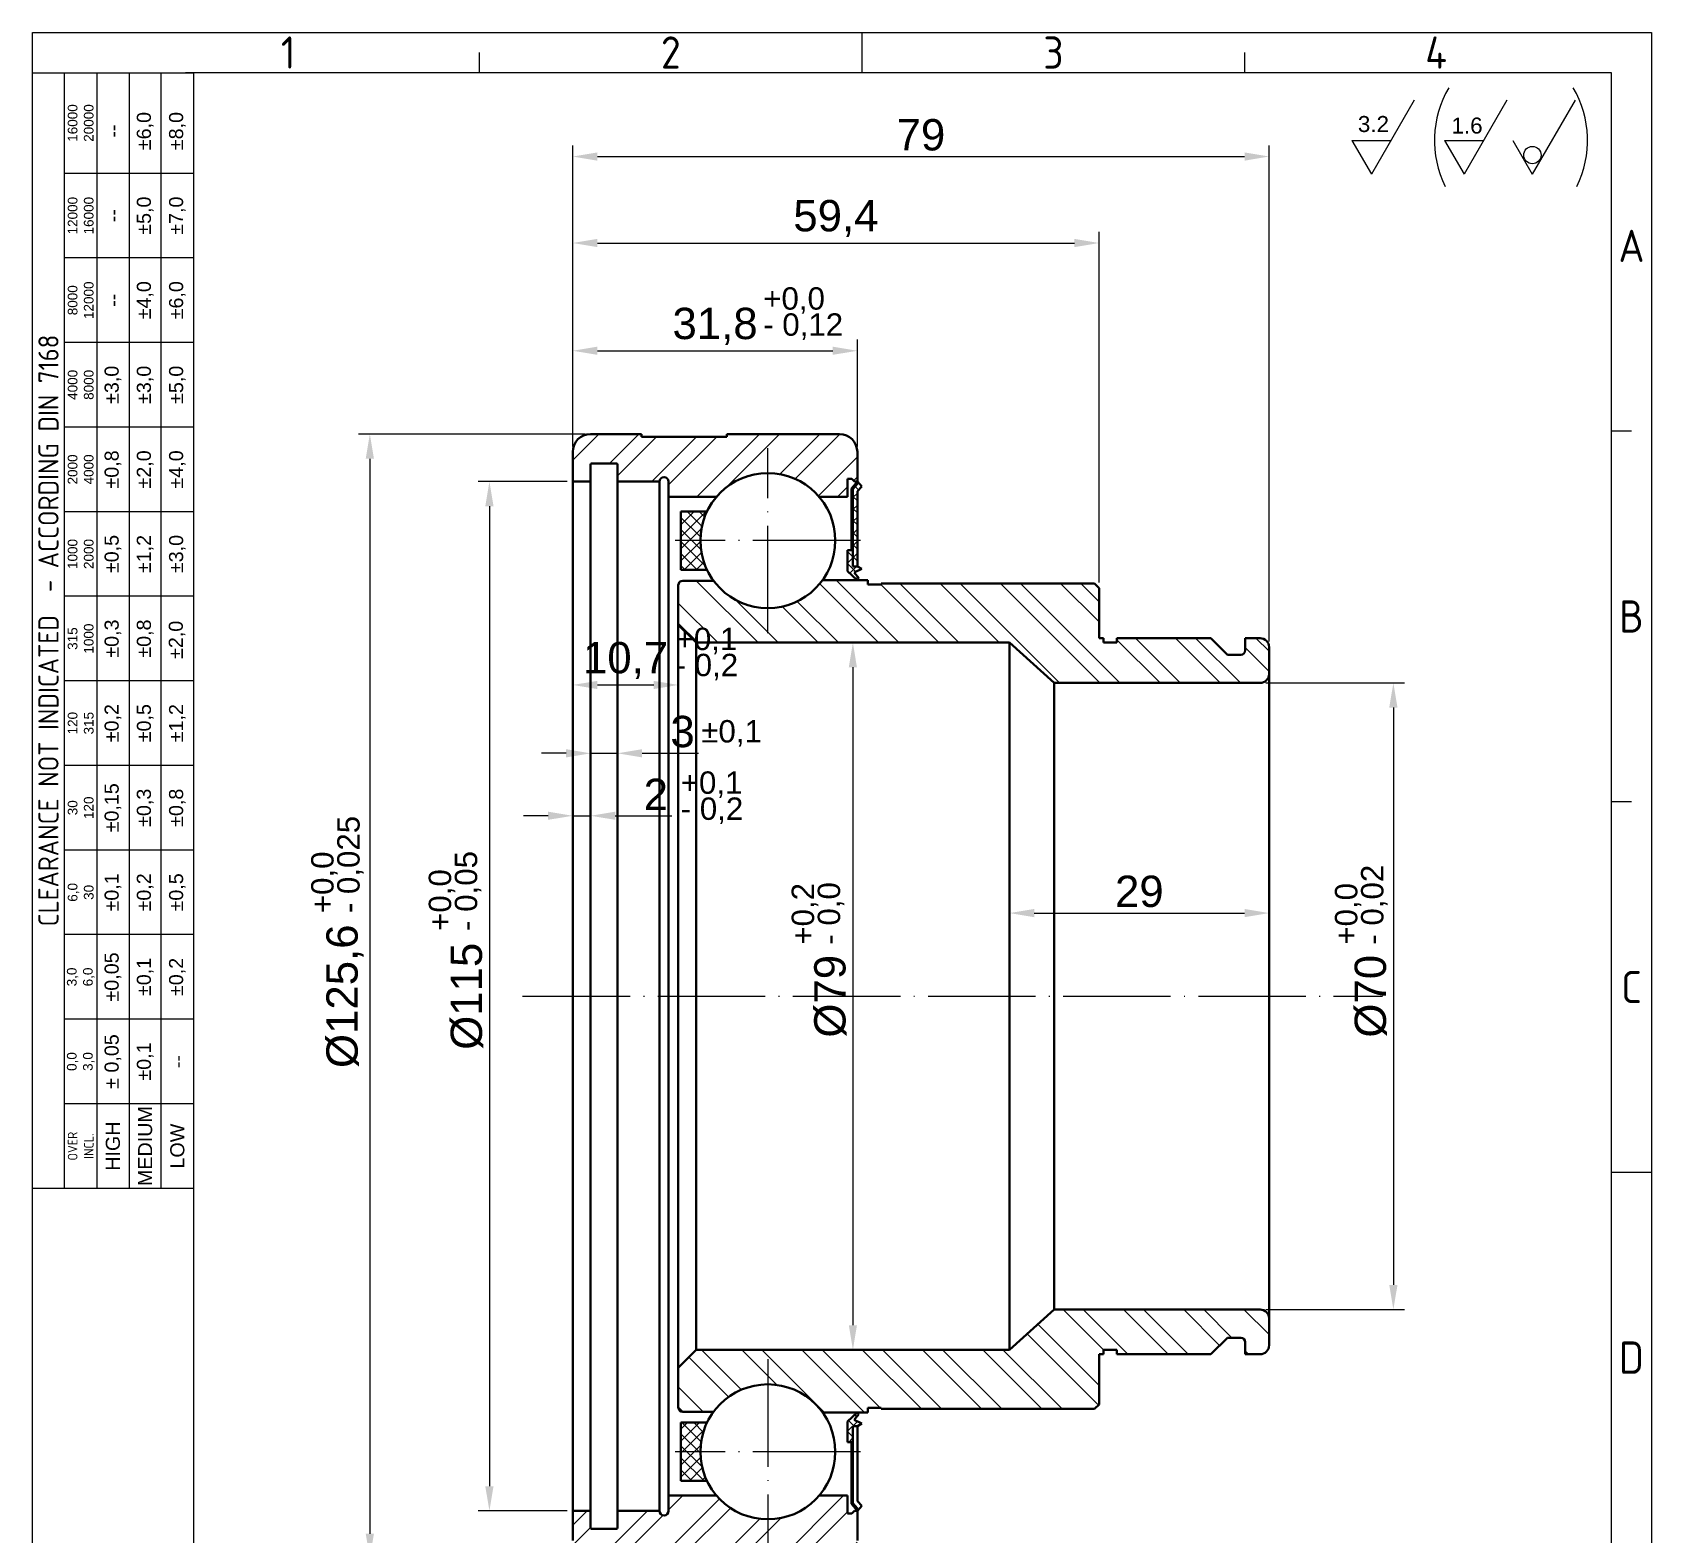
# Model space of a CAD drawing. Header units: millimetres. Extents: x 4510 to 4691, y 1198 to 1451.
# Drawn here: x 4510.4 to 4691.3, y 1283 to 1450.8 of the extents above; entities that cross this region are included whole.
import ezdxf
from ezdxf.enums import TextEntityAlignment as Align

# ---------------------------------------------------------------- set-up
doc = ezdxf.new("R2010")
doc.units = ezdxf.units.MM
doc.linetypes.add('ACAD_ISO04W100', pattern=[30, 24, -3, 0, -3])
for name, color, linetype, lineweight in [('AM_0', 7, 'Continuous', 40), ('AM_4', 1, 'ACAD_ISO04W100', 25), ('AM_5', 1, 'Continuous', 25)]:
    doc.layers.add(name, color=color, linetype=linetype, lineweight=lineweight)
doc.styles.add('ACISOTS', font='isocp.shx', dxfattribs={"height": 1})
doc.styles.get("Standard").update_dxf_attribs({"font": 'arial.ttf'})
doc.dimstyles.new('ISO-25', dxfattribs={"dimtxt": 3.5, "dimasz": 2.75, "dimexe": 1.25, "dimexo": 0.625, "dimtad": 1, "dimtxsty": 'Standard', "dimcen": 2.5, "dimadec": 0, "dimazin": 0, "dimtfac": 1, "dimtmove": 0, "dimatfit": 3, "dimfxl": 1, "dimarcsym": 0})

# ---------------------------------------------------------------- blocks, each defined once
blk = doc.blocks.new('*D12')
at = {"layer": 'AM_5', "color": 0, "lineweight": -2, "ltscale": 0.25, "transparency": 16777216}
for p, q in [((4572.17, 1405.92), (4546.88, 1405.92)), ((4548.13, 1403.17), (4548.13, 1283.07)), ((4572.17, 1280.32), (4546.88, 1280.32))]:
    blk.add_line(p, q, dxfattribs=at)
at = {"layer": 'AM_5', "color": 0, "ltscale": 0.25, "transparency": 16777216}
for points in [[(4547.67, 1403.17), (4548.59, 1403.17), (4548.13, 1405.92)], [(4547.67, 1283.07), (4548.59, 1283.07), (4548.13, 1280.32)]]:
    blk.add_solid(points, dxfattribs=at)
at = {"layer": 'Defpoints', "color": 0, "ltscale": 0.25, "transparency": 16777216}
for p in [(4572.8, 1405.92), (4548.13, 1280.32), (4572.8, 1280.32)]:
    blk.add_point(p, dxfattribs=at)
at = {"layer": 'AM_5', "color": 0, "ltscale": 0.25, "transparency": 16777216, "insert": (4545.35, 1343.12), "char_height": 3.5, "attachment_point": 5, "rotation": 90}
blk.add_mtext('%%c125,6', dxfattribs=at)
blk = doc.blocks.new('*D13')
at = {"layer": 'AM_5', "color": 0, "lineweight": -2, "ltscale": 0.25, "transparency": 16777216}
for p, q in [((4570.17, 1400.62), (4560.24, 1400.62)), ((4561.49, 1397.87), (4561.49, 1288.37)), ((4570.17, 1285.62), (4560.24, 1285.62))]:
    blk.add_line(p, q, dxfattribs=at)
at = {"layer": 'AM_5', "color": 0, "ltscale": 0.25, "transparency": 16777216}
for points in [[(4561.03, 1397.87), (4561.95, 1397.87), (4561.49, 1400.62)], [(4561.03, 1288.37), (4561.95, 1288.37), (4561.49, 1285.62)]]:
    blk.add_solid(points, dxfattribs=at)
at = {"layer": 'Defpoints', "color": 0, "ltscale": 0.25, "transparency": 16777216}
for p in [(4570.8, 1400.62), (4561.49, 1285.62), (4570.8, 1285.62)]:
    blk.add_point(p, dxfattribs=at)
at = {"layer": 'AM_5', "color": 0, "ltscale": 0.25, "transparency": 16777216, "insert": (4558.98, 1343.12), "char_height": 3.5, "attachment_point": 5, "rotation": 90}
blk.add_mtext('%%c115', dxfattribs=at)
blk = doc.blocks.new('*D14')
at = {"layer": 'AM_5', "color": 0, "lineweight": -2, "ltscale": 0.25, "transparency": 16777216}
for p, q in [((4570.8, 1363.91), (4570.8, 1364.53)), ((4572.8, 1363.91), (4572.8, 1364.53)), ((4568.05, 1363.28), (4565.3, 1363.28)), ((4570.8, 1363.28), (4572.8, 1363.28)), ((4575.55, 1363.28), (4581.86, 1363.28))]:
    blk.add_line(p, q, dxfattribs=at)
at = {"layer": 'AM_5', "color": 0, "ltscale": 0.25, "transparency": 16777216}
for points in [[(4568.05, 1363.74), (4568.05, 1362.83), (4570.8, 1363.28)], [(4575.55, 1363.74), (4575.55, 1362.83), (4572.8, 1363.28)]]:
    blk.add_solid(points, dxfattribs=at)
at = {"layer": 'Defpoints', "color": 0, "ltscale": 0.25, "transparency": 16777216}
for p in [(4570.8, 1363.28), (4572.8, 1363.28), (4572.8, 1363.28)]:
    blk.add_point(p, dxfattribs=at)
at = {"layer": 'AM_5', "color": 0, "ltscale": 0.25, "transparency": 16777216, "insert": (4580.08, 1365.67), "char_height": 3.5, "attachment_point": 5}
blk.add_mtext('2', dxfattribs=at)
blk = doc.blocks.new('*D15')
at = {"layer": 'AM_5', "color": 0, "lineweight": -2, "ltscale": 0.25, "transparency": 16777216}
for p, q in [((4572.8, 1370.89), (4572.8, 1371.51)), ((4575.8, 1370.89), (4575.8, 1371.51)), ((4570.05, 1370.26), (4567.3, 1370.26)), ((4572.8, 1370.26), (4575.8, 1370.26)), ((4578.55, 1370.26), (4584.84, 1370.26))]:
    blk.add_line(p, q, dxfattribs=at)
at = {"layer": 'AM_5', "color": 0, "ltscale": 0.25, "transparency": 16777216}
for points in [[(4570.05, 1370.72), (4570.05, 1369.8), (4572.8, 1370.26)], [(4578.55, 1370.72), (4578.55, 1369.8), (4575.8, 1370.26)]]:
    blk.add_solid(points, dxfattribs=at)
at = {"layer": 'Defpoints', "color": 0, "ltscale": 0.25, "transparency": 16777216}
for p in [(4572.8, 1370.26), (4575.8, 1370.26), (4575.8, 1370.26)]:
    blk.add_point(p, dxfattribs=at)
at = {"layer": 'AM_5', "color": 0, "ltscale": 0.25, "transparency": 16777216, "insert": (4583.07, 1372.67), "char_height": 3.5, "attachment_point": 5}
blk.add_mtext('3', dxfattribs=at)
blk = doc.blocks.new('*D16')
at = {"layer": 'AM_5', "color": 0, "lineweight": -2, "ltscale": 0.25, "transparency": 16777216}
for p, q in [((4570.8, 1378.52), (4570.8, 1379.15)), ((4582.6, 1378.52), (4582.6, 1379.15)), ((4573.55, 1377.9), (4579.85, 1377.9))]:
    blk.add_line(p, q, dxfattribs=at)
at = {"layer": 'AM_5', "color": 0, "ltscale": 0.25, "transparency": 16777216}
for points in [[(4573.55, 1378.35), (4573.55, 1377.44), (4570.8, 1377.9)], [(4579.85, 1378.35), (4579.85, 1377.44), (4582.6, 1377.9)]]:
    blk.add_solid(points, dxfattribs=at)
at = {"layer": 'Defpoints', "color": 0, "ltscale": 0.25, "transparency": 16777216}
for p in [(4570.8, 1377.9), (4582.6, 1377.9), (4582.6, 1377.9)]:
    blk.add_point(p, dxfattribs=at)
at = {"layer": 'AM_5', "color": 0, "ltscale": 0.25, "transparency": 16777216, "insert": (4576.7, 1380.62), "char_height": 3.5, "attachment_point": 5}
blk.add_mtext('10,7', dxfattribs=at)
blk = doc.blocks.new('*D17')
at = {"layer": 'AM_5', "color": 0, "lineweight": -2, "ltscale": 0.25, "transparency": 16777216}
for p, q in [((4570.8, 1404.55), (4570.8, 1416.48)), ((4602.6, 1404.55), (4602.6, 1416.48)), ((4573.55, 1415.23), (4599.85, 1415.23))]:
    blk.add_line(p, q, dxfattribs=at)
at = {"layer": 'AM_5', "color": 0, "ltscale": 0.25, "transparency": 16777216}
for points in [[(4573.55, 1415.69), (4573.55, 1414.78), (4570.8, 1415.23)], [(4599.85, 1415.69), (4599.85, 1414.78), (4602.6, 1415.23)]]:
    blk.add_solid(points, dxfattribs=at)
at = {"layer": 'Defpoints', "color": 0, "ltscale": 0.25, "transparency": 16777216}
for p in [(4602.6, 1415.23), (4570.8, 1403.92), (4602.6, 1403.92)]:
    blk.add_point(p, dxfattribs=at)
at = {"layer": 'AM_5', "color": 0, "ltscale": 0.25, "transparency": 16777216, "insert": (4586.7, 1417.96), "char_height": 3.5, "attachment_point": 5}
blk.add_mtext('31,8', dxfattribs=at)
blk = doc.blocks.new('*D18')
at = {"layer": 'AM_5', "color": 0, "lineweight": -2, "ltscale": 0.25, "transparency": 16777216}
for p, q in [((4570.8, 1404.55), (4570.8, 1428.52)), ((4629.6, 1389.35), (4629.6, 1428.52)), ((4573.55, 1427.27), (4626.85, 1427.27))]:
    blk.add_line(p, q, dxfattribs=at)
at = {"layer": 'AM_5', "color": 0, "ltscale": 0.25, "transparency": 16777216}
for points in [[(4573.55, 1427.73), (4573.55, 1426.81), (4570.8, 1427.27)], [(4626.85, 1427.73), (4626.85, 1426.81), (4629.6, 1427.27)]]:
    blk.add_solid(points, dxfattribs=at)
at = {"layer": 'Defpoints', "color": 0, "ltscale": 0.25, "transparency": 16777216}
for p in [(4629.6, 1427.27), (4570.8, 1403.92), (4629.6, 1388.72)]:
    blk.add_point(p, dxfattribs=at)
at = {"layer": 'AM_5', "color": 0, "ltscale": 0.25, "transparency": 16777216, "insert": (4600.2, 1430), "char_height": 3.5, "attachment_point": 5}
blk.add_mtext('59,4', dxfattribs=at)
blk = doc.blocks.new('*D19')
at = {"layer": 'AM_5', "color": 0, "lineweight": -2, "ltscale": 0.25, "transparency": 16777216}
for p, q in [((4570.8, 1415.86), (4570.8, 1438.18)), ((4648.6, 1382.75), (4648.6, 1438.18)), ((4573.55, 1436.93), (4645.85, 1436.93))]:
    blk.add_line(p, q, dxfattribs=at)
at = {"layer": 'AM_5', "color": 0, "ltscale": 0.25, "transparency": 16777216}
for points in [[(4573.55, 1437.39), (4573.55, 1436.47), (4570.8, 1436.93)], [(4645.85, 1437.39), (4645.85, 1436.47), (4648.6, 1436.93)]]:
    blk.add_solid(points, dxfattribs=at)
at = {"layer": 'Defpoints', "color": 0, "ltscale": 0.25, "transparency": 16777216}
for p in [(4648.6, 1436.93), (4570.8, 1415.23), (4648.6, 1382.12)]:
    blk.add_point(p, dxfattribs=at)
at = {"layer": 'AM_5', "color": 0, "ltscale": 0.25, "transparency": 16777216, "insert": (4609.7, 1439.34), "char_height": 3.5, "attachment_point": 5}
blk.add_mtext('79', dxfattribs=at)
blk = doc.blocks.new('*D20')
at = {"layer": 'AM_5', "color": 0, "lineweight": -2, "ltscale": 0.25, "transparency": 16777216}
for p, q in [((4619.6, 1353.03), (4619.6, 1353.66)), ((4648.6, 1353.03), (4648.6, 1353.66)), ((4622.35, 1352.41), (4645.85, 1352.41))]:
    blk.add_line(p, q, dxfattribs=at)
at = {"layer": 'AM_5', "color": 0, "ltscale": 0.25, "transparency": 16777216}
for points in [[(4622.35, 1352.87), (4622.35, 1351.95), (4619.6, 1352.41)], [(4645.85, 1352.87), (4645.85, 1351.95), (4648.6, 1352.41)]]:
    blk.add_solid(points, dxfattribs=at)
at = {"layer": 'Defpoints', "color": 0, "ltscale": 0.25, "transparency": 16777216}
for p in [(4619.6, 1352.41), (4648.6, 1352.41), (4648.6, 1352.41)]:
    blk.add_point(p, dxfattribs=at)
at = {"layer": 'AM_5', "color": 0, "ltscale": 0.25, "transparency": 16777216, "insert": (4634.1, 1354.82), "char_height": 3.5, "attachment_point": 5}
blk.add_mtext('29', dxfattribs=at)
blk = doc.blocks.new('*D21')
at = {"layer": 'AM_5', "color": 0, "lineweight": -2, "ltscale": 0.25, "transparency": 16777216}
for p, q in [((4601.47, 1382.62), (4600.85, 1382.62)), ((4602.1, 1379.87), (4602.1, 1306.37)), ((4601.47, 1303.62), (4600.85, 1303.62))]:
    blk.add_line(p, q, dxfattribs=at)
at = {"layer": 'AM_5', "color": 0, "ltscale": 0.25, "transparency": 16777216}
for points in [[(4601.64, 1379.87), (4602.55, 1379.87), (4602.1, 1382.62)], [(4601.64, 1306.37), (4602.55, 1306.37), (4602.1, 1303.62)]]:
    blk.add_solid(points, dxfattribs=at)
at = {"layer": 'Defpoints', "color": 0, "ltscale": 0.25, "transparency": 16777216}
for p in [(4602.1, 1382.62), (4602.1, 1303.62), (4602.1, 1303.62)]:
    blk.add_point(p, dxfattribs=at)
at = {"layer": 'AM_5', "color": 0, "ltscale": 0.25, "transparency": 16777216, "insert": (4599.59, 1343.12), "char_height": 3.5, "attachment_point": 5, "rotation": 90}
blk.add_mtext('%%c79', dxfattribs=at)
blk = doc.blocks.new('*D22')
at = {"layer": 'AM_5', "color": 0, "lineweight": -2, "ltscale": 0.25, "transparency": 16777216}
for p, q in [((4648.22, 1378.12), (4663.73, 1378.12)), ((4662.48, 1375.37), (4662.48, 1310.87)), ((4648.22, 1308.12), (4663.73, 1308.12))]:
    blk.add_line(p, q, dxfattribs=at)
at = {"layer": 'AM_5', "color": 0, "ltscale": 0.25, "transparency": 16777216}
for points in [[(4662.02, 1375.37), (4662.94, 1375.37), (4662.48, 1378.12)], [(4662.02, 1310.87), (4662.94, 1310.87), (4662.48, 1308.12)]]:
    blk.add_solid(points, dxfattribs=at)
at = {"layer": 'Defpoints', "color": 0, "ltscale": 0.25, "transparency": 16777216}
for p in [(4647.6, 1378.12), (4647.6, 1308.12), (4662.48, 1308.12)]:
    blk.add_point(p, dxfattribs=at)
at = {"layer": 'AM_5', "color": 0, "ltscale": 0.25, "transparency": 16777216, "insert": (4659.97, 1343.12), "char_height": 3.5, "attachment_point": 5, "rotation": 90}
blk.add_mtext('%%c70', dxfattribs=at)

msp = doc.modelspace()

# ---------------------------------------------------------------- hatches: boundary and pattern name
at = {"layer": 'AM_5', "ltscale": 0.25}
h = msp.add_hatch(dxfattribs=at)
h.set_pattern_fill('ANSI32', color=256, scale=0.5)
h.paths.add_polyline_path([(4602.595, 1403.924, 0.4142136), (4600.595, 1405.924), (4588.007, 1405.924), (4588.007, 1405.624), (4578.495, 1405.624), (4578.495, 1405.924), (4572.795, 1405.924, 0.4142136), (4570.795, 1403.924), (4570.795, 1400.624), (4572.795, 1400.624), (4572.795, 1402.624), (4575.795, 1402.624), (4575.795, 1400.624), (4580.495, 1400.624, -1), (4581.495, 1400.624), (4581.495, 1398.92), (4586.861, 1398.92, -0.4610599), (4598.33, 1398.92), (4601.495, 1398.92), (4601.495, 1400.92), (4601.995, 1400.92), (4602.295, 1400.62), (4602.595, 1400.62)])
h.paths.add_polyline_path([(4586.861, 1287.327), (4581.495, 1287.327), (4581.495, 1285.624, -1), (4580.495, 1285.624), (4575.795, 1285.624), (4575.795, 1283.624), (4572.795, 1283.624), (4572.795, 1285.624), (4570.795, 1285.624), (4570.795, 1282.324, 0.4142136), (4572.795, 1280.324), (4578.495, 1280.324), (4578.495, 1280.624), (4588.007, 1280.624), (4588.007, 1280.324), (4600.595, 1280.324, 0.4142136), (4602.595, 1282.324), (4602.595, 1285.627), (4602.295, 1285.627), (4601.995, 1285.327), (4601.495, 1285.327), (4601.495, 1287.327), (4598.33, 1287.327, -0.4610599)])
h = msp.add_hatch(dxfattribs=at)
h.set_pattern_fill('ANSI37', color=256, scale=0.3, angle=90)
h.paths.add_polyline_path([(4585.055, 1394.024), (4582.892, 1394.024), (4582.892, 1390.76), (4585.798, 1390.76, -0.1123934)])
h.paths.add_polyline_path([(4585.792, 1397.276), (4582.892, 1397.276), (4582.892, 1394.024), (4585.055, 1394.024, -0.1119526)])
h.paths.add_polyline_path([(4602.595, 1399.552), (4603.095, 1400.052), (4602.595, 1400.62), (4602.595, 1400.368), (4602.095, 1399.759), (4602.095, 1394.024), (4602.595, 1394.024)])
h.paths.add_polyline_path([(4602.595, 1394.024), (4602.095, 1394.024), (4602.095, 1391.14), (4602.595, 1391.14)], flags=17)
h.paths.add_polyline_path([(4602.095, 1394.024), (4601.929, 1394.024), (4601.929, 1392.945), (4601.501, 1392.945), (4601.501, 1390.624), (4602.578, 1389.622), (4602.77, 1389.827), (4602.248, 1390.462), (4603.095, 1390.856), (4602.595, 1391.14), (4602.095, 1391.14)])
h = msp.add_hatch(dxfattribs=at)
h.set_pattern_fill('ANSI32', color=256, scale=0.5, angle=90)
h.paths.add_polyline_path([(4629.595, 1388.724), (4629.095, 1389.224), (4605.252, 1389.224), (4605.252, 1389.122), (4603.752, 1389.122), (4603.752, 1389.622), (4598.718, 1389.622, -0.5087963), (4586.527, 1389.547), (4583.095, 1389.547, 0.4142136), (4582.595, 1389.047), (4582.595, 1384.624), (4584.595, 1382.624), (4619.595, 1382.624), (4624.595, 1378.124), (4647.595, 1378.124, 0.4142136), (4648.595, 1379.124), (4648.595, 1382.124, 0.4142136), (4647.595, 1383.124), (4645.936, 1383.124), (4645.936, 1381.772, -0.4142136), (4645.436, 1381.272), (4643.936, 1381.272), (4642.085, 1383.124), (4631.595, 1383.124), (4631.595, 1382.624), (4630.095, 1382.624), (4630.095, 1383.124), (4629.595, 1383.124)])
h.paths.add_polyline_path([(4629.595, 1303.124), (4630.095, 1303.124), (4630.095, 1303.624), (4631.595, 1303.624), (4631.595, 1303.124), (4642.085, 1303.124), (4643.936, 1304.976), (4645.436, 1304.976, -0.4142136), (4645.936, 1304.476), (4645.936, 1303.124), (4647.595, 1303.124, 0.4142136), (4648.595, 1304.124), (4648.595, 1307.124, 0.4142136), (4647.595, 1308.124), (4624.595, 1308.124), (4619.595, 1303.624), (4584.595, 1303.624), (4582.595, 1301.624), (4582.595, 1297.2, 0.4142136), (4583.095, 1296.7), (4586.527, 1296.7, -0.5087963), (4598.718, 1296.626), (4603.752, 1296.626), (4603.752, 1297.126), (4605.252, 1297.126), (4605.252, 1297.024), (4629.095, 1297.024), (4629.595, 1297.524)])
h.paths.add_polyline_path([(4581.471, 1380.415), (4589.616, 1380.415), (4589.616, 1385.567), (4581.471, 1385.567)], flags=9)
h = msp.add_hatch(dxfattribs=at)
h.set_pattern_fill('ANSI37', color=256, scale=0.3, angle=90)
h.paths.add_polyline_path([(4585.055, 1292.224), (4582.892, 1292.224), (4582.892, 1288.971), (4585.792, 1288.971, -0.1119526)])
h.paths.add_polyline_path([(4585.798, 1295.488), (4582.892, 1295.488), (4582.892, 1292.224), (4585.055, 1292.224, -0.1123934)])
h.paths.add_polyline_path([(4602.248, 1295.786), (4602.77, 1296.42), (4602.578, 1296.626), (4601.501, 1295.623), (4601.501, 1293.302), (4601.929, 1293.302), (4601.929, 1292.224), (4602.095, 1292.224), (4602.095, 1295.107), (4602.595, 1295.107), (4603.095, 1295.392)])
h.paths.add_polyline_path([(4602.095, 1292.224), (4601.929, 1292.224), (4601.929, 1286.417), (4602.595, 1285.627), (4602.595, 1285.879), (4602.095, 1286.489)])

# ---------------------------------------------------------------- linework, layer by layer
at = {"color": 135, "lineweight": 25}
for p, q in [((4510.431, 1197.901), (4510.431, 1450.801)), ((4510.431, 1450.801), (4691.331, 1450.801)), ((4603.131, 1446.301), (4603.131, 1450.801)), ((4691.331, 1450.801), (4691.331, 1197.901)), ((4560.381, 1446.301), (4560.381, 1448.551)), ((4645.881, 1446.301), (4645.881, 1448.551)), ((4514.031, 1321.651), (4514.031, 1446.301)), ((4517.631, 1446.301), (4517.631, 1321.651)), ((4521.231, 1446.301), (4521.231, 1321.651)), ((4524.831, 1321.651), (4524.831, 1446.301)), ((4528.431, 1435.051), (4514.031, 1435.051)), ((4528.431, 1425.601), (4514.031, 1425.601)), ((4528.431, 1416.151), (4514.031, 1416.151)), ((4528.431, 1406.701), (4514.031, 1406.701)), ((4689.081, 1406.251), (4686.831, 1406.251)), ((4528.431, 1397.251), (4514.031, 1397.251)), ((4528.431, 1387.801), (4514.031, 1387.801)), ((4528.431, 1378.351), (4514.031, 1378.351)), ((4528.431, 1368.901), (4514.031, 1368.901)), ((4689.081, 1364.851), (4686.831, 1364.851)), ((4528.431, 1359.451), (4514.031, 1359.451)), ((4528.431, 1350.001), (4514.031, 1350.001)), ((4528.431, 1340.551), (4514.031, 1340.551)), ((4528.431, 1331.101), (4514.031, 1331.101)), ((4686.831, 1323.451), (4691.331, 1323.451))]:
    msp.add_line(p, q, dxfattribs=at)
for p, q in [((4686.831, 1446.301), (4527.531, 1446.301)), ((4528.431, 1446.301), (4528.431, 1202.401)), ((4686.831, 1202.401), (4686.831, 1446.301))]:
    msp.add_line(p, q)
msp.add_lwpolyline([(4528.431, 1446.301), (4528.431, 1321.651), (4510.431, 1321.651), (4510.431, 1446.301)], close=True, dxfattribs=at)
at = {"layer": 'AM_0'}
for p, q in [((4572.795, 1405.924), (4578.495, 1405.924)), ((4578.495, 1405.924), (4578.495, 1405.624)), ((4578.495, 1405.624), (4588.007, 1405.624)), ((4588.007, 1405.624), (4588.007, 1405.924)), ((4588.007, 1405.924), (4600.595, 1405.924)), ((4570.795, 1403.924), (4570.795, 1400.624)), ((4602.595, 1403.924), (4602.595, 1400.62)), ((4572.795, 1400.624), (4572.795, 1402.524)), ((4572.895, 1402.624), (4575.695, 1402.624)), ((4575.795, 1402.524), (4575.795, 1400.624)), ((4570.795, 1400.624), (4572.795, 1400.624)), ((4570.795, 1400.624), (4572.795, 1400.624)), ((4570.795, 1400.624), (4570.795, 1343.124)), ((4572.795, 1343.124), (4572.795, 1400.624)), ((4575.795, 1400.624), (4580.495, 1400.624)), ((4575.795, 1400.624), (4575.795, 1343.124)), ((4580.495, 1343.124), (4580.495, 1400.624)), ((4581.495, 1398.92), (4581.495, 1400.624)), ((4601.995, 1400.92), (4601.495, 1400.92)), ((4601.495, 1400.92), (4601.495, 1398.92)), ((4602.595, 1400.62), (4601.929, 1399.83)), ((4601.995, 1400.92), (4602.295, 1400.62)), ((4602.595, 1400.368), (4602.095, 1399.759)), ((4602.595, 1400.62), (4602.295, 1400.62)), ((4586.861, 1398.92), (4581.495, 1398.92)), ((4581.495, 1398.92), (4581.495, 1343.124)), ((4601.495, 1398.92), (4598.33, 1398.92)), ((4601.929, 1399.83), (4601.929, 1392.945)), ((4602.095, 1399.759), (4602.095, 1391.14)), ((4602.595, 1399.552), (4603.095, 1400.052)), ((4602.595, 1391.14), (4602.595, 1399.552)), ((4582.892, 1390.76), (4582.892, 1397.276)), ((4582.892, 1397.276), (4585.792, 1397.276)), ((4601.929, 1392.945), (4601.501, 1392.945)), ((4601.501, 1392.945), (4601.501, 1390.624)), ((4602.095, 1391.14), (4602.595, 1391.14)), ((4585.798, 1390.76), (4582.892, 1390.76)), ((4586.527, 1389.547), (4583.095, 1389.547)), ((4598.718, 1389.622), (4603.752, 1389.622)), ((4602.578, 1389.622), (4601.501, 1390.624)), ((4603.095, 1390.856), (4602.248, 1390.462)), ((4602.248, 1390.462), (4602.77, 1389.827)), ((4602.77, 1389.827), (4602.578, 1389.622)), ((4603.752, 1389.622), (4603.752, 1389.122)), ((4582.595, 1389.047), (4582.595, 1384.124)), ((4603.752, 1389.122), (4605.252, 1389.122)), ((4605.252, 1389.122), (4605.252, 1389.224)), ((4605.252, 1389.224), (4629.095, 1389.224)), ((4629.595, 1388.724), (4629.095, 1389.224)), ((4582.595, 1384.624), (4584.595, 1382.624)), ((4582.595, 1343.124), (4582.595, 1384.124)), ((4584.595, 1382.624), (4584.595, 1343.124)), ((4630.095, 1383.124), (4630.095, 1382.624)), ((4630.095, 1382.624), (4631.595, 1382.624)), ((4631.595, 1382.624), (4631.595, 1383.124)), ((4643.936, 1381.272), (4642.085, 1383.124)), ((4645.936, 1381.772), (4645.936, 1383.124)), ((4645.936, 1383.124), (4647.595, 1383.124)), ((4648.595, 1382.124), (4648.595, 1379.124)), ((4643.936, 1381.272), (4645.436, 1381.272)), ((4570.795, 1285.624), (4570.795, 1343.124)), ((4572.795, 1343.124), (4572.795, 1285.624)), ((4575.795, 1285.624), (4575.795, 1343.124)), ((4580.495, 1343.124), (4580.495, 1285.624)), ((4581.495, 1287.327), (4581.495, 1343.124)), ((4582.595, 1343.124), (4582.595, 1302.124)), ((4584.595, 1303.624), (4584.595, 1343.124)), ((4648.595, 1304.124), (4648.595, 1307.124)), ((4643.936, 1304.976), (4642.085, 1303.124)), ((4643.936, 1304.976), (4645.436, 1304.976)), ((4645.936, 1304.476), (4645.936, 1303.124)), ((4582.595, 1301.624), (4584.595, 1303.624)), ((4630.095, 1303.124), (4630.095, 1303.624)), ((4630.095, 1303.624), (4631.595, 1303.624)), ((4631.595, 1303.624), (4631.595, 1303.124)), ((4645.936, 1303.124), (4647.595, 1303.124)), ((4582.595, 1297.2), (4582.595, 1302.124)), ((4603.752, 1296.626), (4603.752, 1297.126)), ((4603.752, 1297.126), (4605.252, 1297.126)), ((4605.252, 1297.126), (4605.252, 1297.024)), ((4629.595, 1297.524), (4629.095, 1297.024)), ((4585.798, 1295.488), (4582.892, 1295.488)), ((4582.892, 1295.488), (4582.892, 1288.971)), ((4586.527, 1296.7), (4583.095, 1296.7)), ((4598.718, 1296.626), (4603.752, 1296.626)), ((4602.578, 1296.626), (4601.501, 1295.623)), ((4601.501, 1293.302), (4601.501, 1295.623)), ((4602.248, 1295.786), (4602.77, 1296.42)), ((4603.095, 1295.392), (4602.248, 1295.786)), ((4602.77, 1296.42), (4602.578, 1296.626)), ((4605.252, 1297.024), (4629.095, 1297.024)), ((4602.095, 1286.489), (4602.095, 1295.107)), ((4602.095, 1295.107), (4602.595, 1295.107)), ((4602.595, 1295.107), (4602.595, 1286.696)), ((4601.929, 1293.302), (4601.501, 1293.302)), ((4601.929, 1286.417), (4601.929, 1293.302)), ((4582.892, 1288.971), (4585.792, 1288.971)), ((4586.861, 1287.327), (4581.495, 1287.327)), ((4581.495, 1287.327), (4581.495, 1285.624)), ((4601.495, 1287.327), (4598.33, 1287.327)), ((4601.495, 1285.327), (4601.495, 1287.327)), ((4602.595, 1285.627), (4601.929, 1286.417)), ((4602.595, 1285.879), (4602.095, 1286.489)), ((4602.595, 1286.696), (4603.095, 1286.196)), ((4570.795, 1282.324), (4570.795, 1285.624)), ((4570.795, 1285.624), (4572.795, 1285.624)), ((4570.795, 1285.624), (4572.795, 1285.624)), ((4572.795, 1285.624), (4572.795, 1283.724)), ((4575.795, 1283.724), (4575.795, 1285.624)), ((4575.795, 1285.624), (4580.495, 1285.624)), ((4601.995, 1285.327), (4601.495, 1285.327)), ((4601.995, 1285.327), (4602.295, 1285.627)), ((4602.595, 1285.627), (4602.295, 1285.627)), ((4602.595, 1282.324), (4602.595, 1285.627)), ((4572.895, 1283.624), (4575.695, 1283.624))]:
    msp.add_line(p, q, dxfattribs=at)
at = {"layer": 'AM_0', "ltscale": 0.25}
for p, q in [((4602.595, 1400.62), (4602.595, 1400.368)), ((4602.595, 1400.62), (4603.095, 1400.052)), ((4602.595, 1391.14), (4603.095, 1390.856)), ((4629.595, 1383.124), (4629.595, 1388.724)), ((4584.595, 1382.624), (4619.595, 1382.624)), ((4619.595, 1382.624), (4619.595, 1343.124)), ((4619.595, 1382.624), (4624.595, 1378.124)), ((4629.595, 1383.124), (4630.095, 1383.124)), ((4631.595, 1383.124), (4642.085, 1383.124)), ((4648.595, 1379.124), (4648.595, 1343.124)), ((4624.595, 1378.124), (4647.595, 1378.124)), ((4624.595, 1378.124), (4624.595, 1343.124)), ((4619.595, 1303.624), (4619.595, 1343.124)), ((4624.595, 1308.124), (4624.595, 1343.124)), ((4648.595, 1307.124), (4648.595, 1343.124)), ((4619.595, 1303.624), (4624.595, 1308.124)), ((4624.595, 1308.124), (4647.595, 1308.124)), ((4584.595, 1303.624), (4619.595, 1303.624)), ((4629.595, 1303.124), (4629.595, 1297.524)), ((4629.595, 1303.124), (4630.095, 1303.124)), ((4631.595, 1303.124), (4642.085, 1303.124)), ((4602.595, 1295.107), (4603.095, 1295.392)), ((4602.595, 1285.627), (4603.095, 1286.196)), ((4602.595, 1285.627), (4602.595, 1285.879))]:
    msp.add_line(p, q, dxfattribs=at)
at = {"layer": 'AM_0'}
for centre in [(4592.595, 1394.024), (4592.595, 1292.224)]:
    msp.add_circle(centre, 7.54, dxfattribs=at)
for centre, radius, start, end in [((4572.795, 1403.924), 2, 90, 180), ((4600.595, 1403.924), 2, 0, 90), ((4572.895, 1402.524), 0.1, 90, 180), ((4575.695, 1402.524), 0.1, 0, 90), ((4580.995, 1400.624), 0.5, 0, 180), ((4583.095, 1389.047), 0.5, 90, 180), ((4647.595, 1382.124), 1, 0, 90), ((4645.436, 1381.772), 0.5, 270, 0), ((4647.595, 1379.124), 1, 270, 0), ((4647.595, 1307.124), 1, 0, 90), ((4645.436, 1304.476), 0.5, 0, 90), ((4647.595, 1304.124), 1, 270, 0), ((4583.095, 1297.2), 0.5, 180, 270), ((4580.995, 1285.624), 0.5, 180, 360), ((4572.895, 1283.724), 0.1, 180, 270), ((4575.695, 1283.724), 0.1, 270, 0)]:
    msp.add_arc(centre, radius, start, end, dxfattribs=at)
at = {"layer": 'AM_4', "ltscale": 0.5}
for p, q in [((4592.595, 1383.683), (4592.595, 1404.364)), ((4602.936, 1394.024), (4582.255, 1394.024)), ((4565.198, 1343.124), (4661.256, 1343.124)), ((4592.595, 1302.564), (4592.595, 1281.883)), ((4602.936, 1292.224), (4582.255, 1292.224))]:
    msp.add_line(p, q, dxfattribs=at)
at = {"layer": 'AM_5'}
for p, q in [((4664.803, 1443.246), (4660.018, 1434.957)), ((4675.167, 1443.246), (4670.381, 1434.957)), ((4682.787, 1443.246), (4678.001, 1434.957)), ((4657.843, 1438.725), (4662.193, 1438.725)), ((4657.843, 1438.725), (4660.018, 1434.957)), ((4668.206, 1438.725), (4672.556, 1438.725)), ((4668.206, 1438.725), (4670.381, 1434.957)), ((4675.826, 1438.725), (4678.001, 1434.957))]:
    msp.add_line(p, q, dxfattribs=at)
msp.add_circle((4678.01, 1437.092), 0.965, dxfattribs=at)
for centre, start, end in [((4678.788, 1438.716), 149.81687, 205.95777), ((4672.456, 1438.716), 334.04223, 30.18313)]:
    msp.add_arc(centre, 11.714, start, end, dxfattribs=at)

# ---------------------------------------------------------------- texts
at = {"color": 135, "lineweight": 25, "style": 'ACISOTS'}
for s, p in [('1', (4539.006, 1448.551)), ('2', (4581.756, 1448.551)), ('3', (4624.506, 1448.551)), ('4', (4667.256, 1448.551)), ('A', (4689.081, 1426.951)), ('B', (4689.081, 1385.551)), ('C', (4689.081, 1344.151)), ('D', (4689.081, 1302.751))]:
    msp.add_text(s, height=3.6, dxfattribs=at).set_placement(p, align=Align.MIDDLE)
at = {"color": 135, "lineweight": 25, "attachment_point": 5, "rotation": 90}
for s, insert, char_height, width in [('16000\\P20000', (4515.831, 1440.676), 1.08, 11.25), ('±6,0', (4523.031, 1439.776), 1.575, 9.45), ('±8,0', (4526.631, 1439.776), 1.575, 9.45), ('--', (4519.431, 1439.776), 1.575, 9.45), ('12000\\P16000', (4515.831, 1430.326), 1.08, 9.45), ('--', (4519.431, 1430.326), 1.575, 9.45), ('±5,0', (4523.031, 1430.326), 1.575, 9.45), ('±7,0', (4526.631, 1430.326), 1.575, 9.45), ('8000\\P12000', (4515.831, 1420.876), 1.08, 9.45), ('±4,0', (4523.031, 1420.876), 1.575, 9.45), ('±6,0', (4526.631, 1420.876), 1.575, 9.45), ('--', (4519.431, 1420.876), 1.575, 9.45), ('{\\Fisocp.shx|c0;CLEARANCE NOT INDICATED  - ACCORDING DIN 7168}', (4512.231, 1383.976), 2.25, 124.65), ('4000\\P8000', (4515.831, 1411.426), 1.08, 9.45), ('±3,0', (4519.431, 1411.426), 1.575, 9.45), ('±3,0', (4523.031, 1411.426), 1.575, 9.45), ('±5,0', (4526.631, 1411.426), 1.575, 9.45), ('±0,8', (4519.431, 1401.976), 1.575, 9.45), ('±2,0', (4523.031, 1401.976), 1.575, 9.45), ('±4,0', (4526.631, 1401.976), 1.575, 9.45), ('2000\\P4000', (4515.831, 1401.976), 1.08, 9.45), ('1000\\P2000', (4515.831, 1392.526), 1.08, 9.45), ('±0,5', (4519.431, 1392.526), 1.575, 9.45), ('±1,2', (4523.031, 1392.526), 1.575, 9.45), ('±3,0', (4526.631, 1392.526), 1.575, 9.45), ('315\\P1000', (4515.831, 1383.076), 1.08, 9.45), ('±0,3', (4519.431, 1383.076), 1.575, 9.45), ('±0,8', (4523.031, 1383.076), 1.575, 9.45), ('±2,0', (4526.601, 1382.935), 1.575, 9.45), ('±0,2', (4519.431, 1373.626), 1.575, 9.45), ('±0,5', (4523.031, 1373.626), 1.575, 9.45), ('±1,2', (4526.631, 1373.626), 1.575, 9.45), ('120\\P315', (4515.831, 1373.626), 1.08, 9.45), ('±0,15', (4519.431, 1364.176), 1.575, 9.45), ('±0,3', (4523.031, 1364.176), 1.575, 9.45), ('±0,8', (4526.631, 1364.176), 1.575, 9.45), ('30\\P120', (4515.831, 1364.176), 1.08, 9.45), ('±0,1', (4519.431, 1354.726), 1.575, 9.45), ('±0,5', (4526.631, 1354.726), 1.575, 9.45), ('6,0\\P30', (4515.831, 1354.726), 1.08, 9.45), ('±0,2', (4523.031, 1354.726), 1.575, 9.45), ('±0,05', (4519.431, 1345.276), 1.575, 9.45), ('3,0\\P6,0', (4515.831, 1345.276), 1.08, 9.45), ('±0,1', (4523.031, 1345.276), 1.575, 9.45), ('±0,2', (4526.631, 1345.276), 1.575, 9.45), ('± 0,05', (4519.431, 1335.826), 1.575, 9.45), ('\\pt4.79529;±0,1', (4523.031, 1335.826), 1.575, 9.45), ('0,0\\P3,0', (4515.831, 1335.826), 1.08, 9.45), ('--', (4526.631, 1335.826), 1.575, 9.45), ('MEDIUM', (4523.031, 1326.376), 1.575, 9.45), ('{\\Fisocp.shx|c0;OVER\\PINCL.}', (4515.831, 1326.376), 1.08, 9.45), ('HIGH', (4519.431, 1326.376), 1.575, 9.45), ('LOW', (4526.631, 1326.376), 1.575, 9.45)]:
    msp.add_mtext(s, dxfattribs=dict(at, insert=insert, char_height=char_height, width=width))
at = {"layer": 'AM_5', "char_height": 1.7903, "attachment_point": 1}
for s, insert in [('3.2', (4658.515, 1441.46)), ('1.6', (4668.972, 1441.287))]:
    msp.add_mtext_dynamic_manual_height_columns(s, width=18.23779, gutter_width=12.5, heights=[0], dxfattribs=dict(at, insert=insert))
at = {"layer": 'AM_5', "ltscale": 0.25, "char_height": 2.5, "attachment_point": 1}
for s, insert in [('+0,0', (4592.077, 1422.325)), ('- 0,12', (4592.077, 1419.412)), ('+0,1', (4582.291, 1384.291)), ('- 0,2', (4582.291, 1381.378)), ('%%P0,1', (4585.159, 1373.971)), ('+0,1', (4582.864, 1368.238)), ('- 0,2', (4582.864, 1365.326))]:
    msp.add_mtext_dynamic_manual_height_columns(s, width=29.87293, gutter_width=12.5, heights=[0], dxfattribs=dict(at, insert=insert))
at = {"layer": 'AM_5', "ltscale": 0.25, "char_height": 2.5, "attachment_point": 1, "rotation": 90}
for s, insert in [('- 0,025', (4544.49, 1352.4)), ('+0,0', (4541.577, 1352.4)), ('- 0,05', (4557.623, 1350.42)), ('+0,0', (4554.71, 1350.42)), ('- 0,02', (4658.867, 1348.88)), ('+0,2', (4595.257, 1348.88)), ('- 0,0', (4598.169, 1348.88)), ('+0,0', (4655.954, 1348.88))]:
    msp.add_mtext_dynamic_manual_height_columns(s, width=29.87293, gutter_width=12.5, heights=[0], dxfattribs=dict(at, insert=insert))

# ---------------------------------------------------------------- dimensions: what is measured, and where the dimension line sits
at = {"layer": 'AM_5', "ltscale": 0.25}
for base, p1, p2, text, picture, middle in [((4648.595, 1436.931), (4570.795, 1415.235), (4648.595, 1382.124), '79', '*D19', (4609.695, 1439.343)), ((4629.595, 1427.267), (4570.795, 1403.924), (4629.595, 1388.724), '59,4', '*D18', (4600.195, 1429.996)), ((4582.595, 1377.895), (4570.795, 1377.895), (4582.595, 1377.895), '10,7', '*D16', (4576.695, 1380.624))]:
    dim = msp.add_linear_dim(base=base, p1=p1, p2=p2, text=text, dimstyle='ISO-25', dxfattribs=at)
    dim.commit()
    dim.dimension.update_dxf_attribs({"geometry": picture, "text_midpoint": middle})
for base, p1, p2, picture, middle in [((4602.595, 1415.235), (4570.795, 1403.924), (4602.595, 1403.924), '*D17', (4586.695, 1417.963)), ((4575.795, 1370.26), (4572.795, 1370.26), (4575.795, 1370.26), '*D15', (4583.066, 1372.673)), ((4572.795, 1363.285), (4570.795, 1363.285), (4572.795, 1363.285), '*D14', (4580.079, 1365.667)), ((4648.595, 1352.41), (4619.595, 1352.41), (4648.595, 1352.41), '*D20', (4634.095, 1354.822))]:
    dim = msp.add_linear_dim(base=base, p1=p1, p2=p2, dimstyle='ISO-25', dxfattribs=at)
    dim.commit()
    dim.dimension.update_dxf_attribs({"geometry": picture, "text_midpoint": middle})
for base, p1, p2, text, picture, middle in [((4548.133, 1280.324), (4572.795, 1405.924), (4572.795, 1280.324), '%%c125,6', '*D12', (4545.347, 1343.124)), ((4561.491, 1285.624), (4570.795, 1400.624), (4570.795, 1285.624), '%%c115', '*D13', (4558.981, 1343.124)), ((4602.095, 1303.624), (4602.095, 1382.624), (4602.095, 1303.624), '%%c79', '*D21', (4599.585, 1343.124)), ((4662.481, 1308.124), (4647.595, 1378.124), (4647.595, 1308.124), '%%c70', '*D22', (4659.972, 1343.124))]:
    dim = msp.add_linear_dim(base=base, p1=p1, p2=p2, angle=90, text=text, dimstyle='ISO-25', dxfattribs=at)
    dim.commit()
    dim.dimension.update_dxf_attribs({"geometry": picture, "text_midpoint": middle})

doc.saveas('drawing.dxf')
